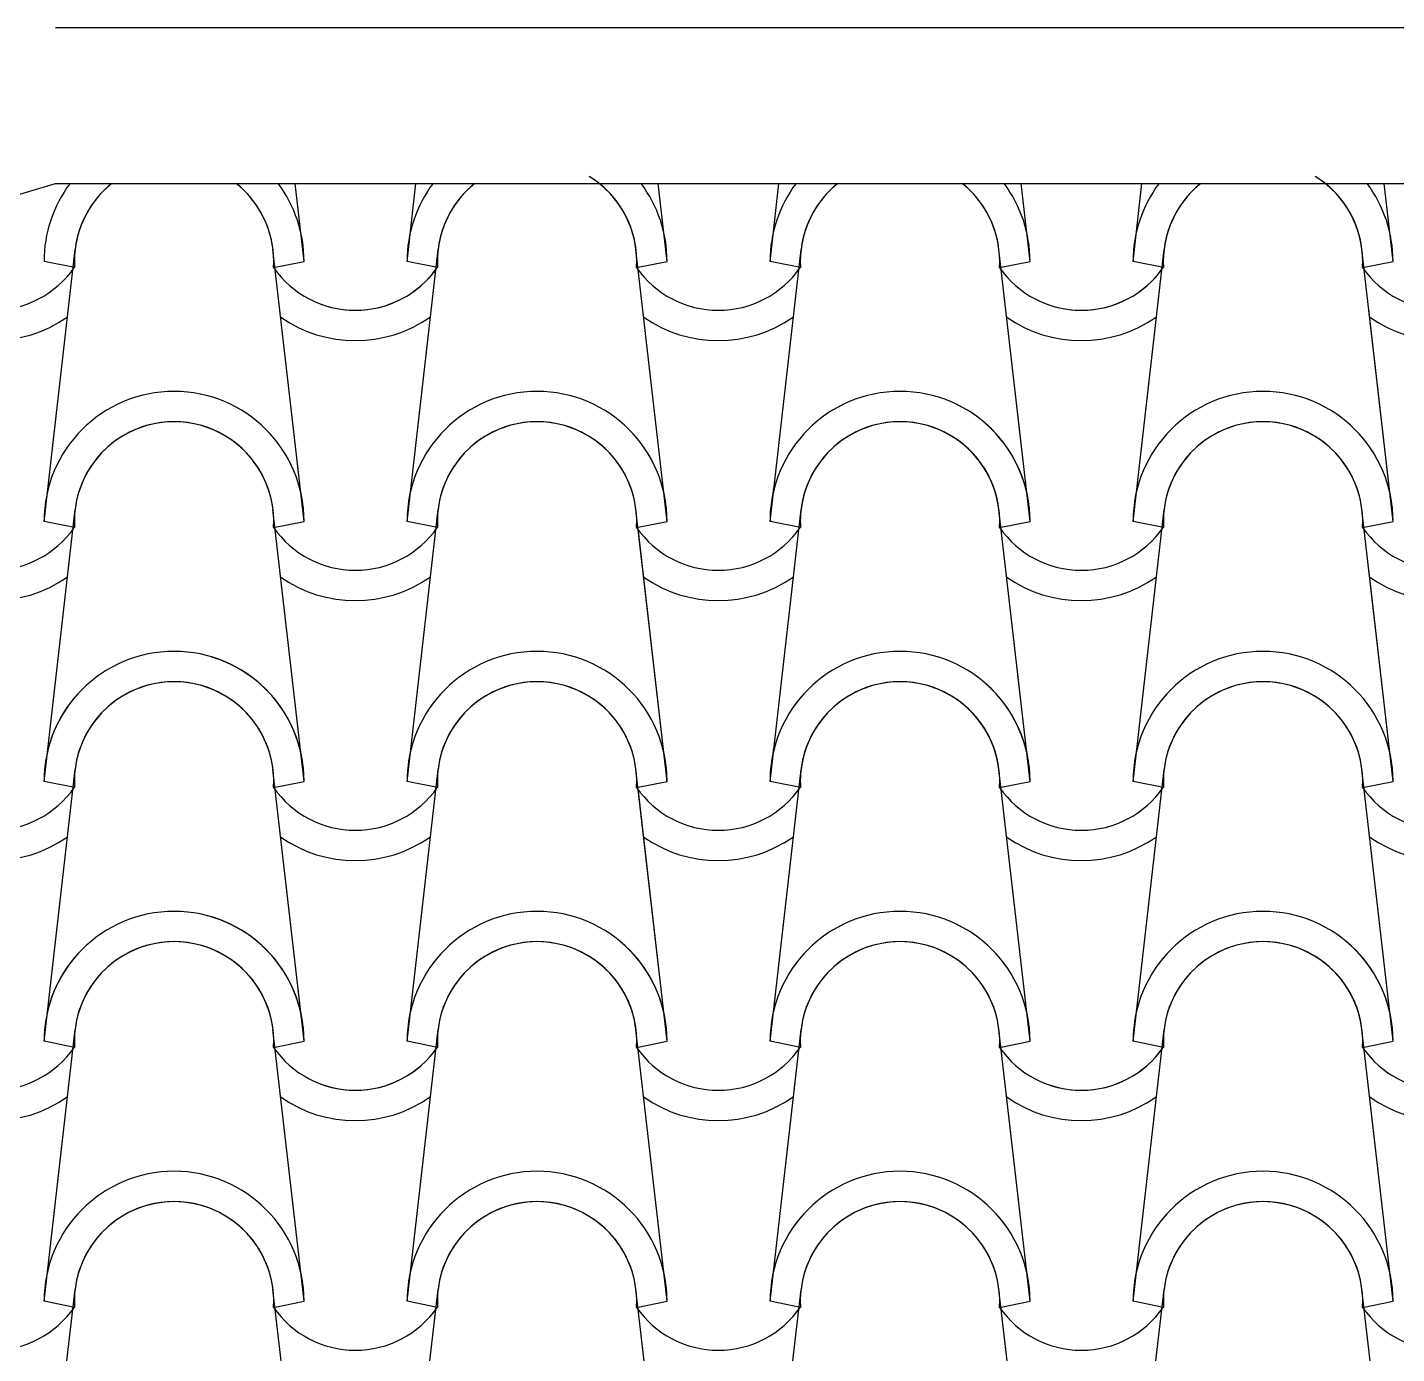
# Model space of a CAD drawing. Header units: millimetres. Extents: x -255 to 41745, y 236 to 29936.
# Drawn here: x 9712 to 10370, y 13360 to 13998 of the extents above; entities that cross this region are included whole.
import ezdxf

# ---------------------------------------------------------------- set-up
doc = ezdxf.new("R2010")
doc.units = ezdxf.units.MM
doc.layers.add('1', color=1, linetype='Continuous')
doc.layers.add('CALIDADES', color=7, linetype='Continuous')

msp = doc.modelspace()

# ---------------------------------------------------------------- linework, layer by layer
at = {"layer": '1'}
for p, q in [((9844.91, 13885.34), (9840.62, 13922.84)), ((9844.91, 13885.34), (9840.62, 13922.84)), ((9894.41, 13885.34), (9898.69, 13922.84)), ((9894.41, 13885.34), (9898.69, 13922.84)), ((10019.41, 13885.34), (10015.13, 13922.84)), ((10019.41, 13885.34), (10015.13, 13922.84)), ((10019.41, 13885.34), (10015.13, 13922.84)), ((10068.91, 13885.34), (10073.2, 13922.84)), ((10068.91, 13885.34), (10073.2, 13922.84)), ((10068.91, 13885.34), (10073.2, 13922.84)), ((10193.91, 13885.34), (10189.63, 13922.84)), ((10243.42, 13885.34), (10247.7, 13922.84)), ((10368.42, 13885.34), (10364.14, 13922.84)), ((10368.42, 13885.34), (10364.14, 13922.84)), ((9719.91, 13760.34), (9734.83, 13891.05)), ((9719.91, 13760.34), (9734.83, 13891.05)), ((9844.91, 13760.34), (9829.98, 13891.05)), ((9844.91, 13760.34), (9829.98, 13891.05)), ((9894.41, 13760.34), (9909.33, 13891.05)), ((9894.41, 13760.34), (9909.33, 13891.05)), ((10019.41, 13760.34), (10004.49, 13891.05)), ((10068.91, 13760.34), (10083.84, 13891.05)), ((10193.91, 13760.34), (10178.99, 13891.05)), ((10243.42, 13760.34), (10258.34, 13891.05)), ((10368.42, 13760.34), (10353.49, 13891.05)), ((9734.58, 13882.41), (9719.91, 13885.34)), ((9734.58, 13882.41), (9719.91, 13885.34)), ((9734.58, 13882.41), (9719.91, 13885.34)), ((9734.58, 13882.41), (9719.91, 13885.34)), ((9830.23, 13882.41), (9844.91, 13885.34)), ((9830.23, 13882.41), (9844.91, 13885.34)), ((9830.23, 13882.41), (9844.91, 13885.34)), ((9830.23, 13882.41), (9844.91, 13885.34)), ((9830.23, 13882.41), (9844.91, 13885.34)), ((9830.23, 13882.41), (9844.91, 13885.34)), ((9830.23, 13882.41), (9844.91, 13885.34)), ((9909.08, 13882.41), (9894.41, 13885.34)), ((9909.08, 13882.41), (9894.41, 13885.34)), ((9909.08, 13882.41), (9894.41, 13885.34)), ((9909.08, 13882.41), (9894.41, 13885.34)), ((9909.08, 13882.41), (9894.41, 13885.34)), ((9909.08, 13882.41), (9894.41, 13885.34)), ((9909.08, 13882.41), (9894.41, 13885.34)), ((10004.74, 13882.41), (10019.41, 13885.34)), ((10004.74, 13882.41), (10019.41, 13885.34)), ((10004.74, 13882.41), (10019.41, 13885.34)), ((10004.74, 13882.41), (10019.41, 13885.34)), ((10004.74, 13882.41), (10019.41, 13885.34)), ((10004.74, 13882.41), (10019.41, 13885.34)), ((10004.74, 13882.41), (10019.41, 13885.34)), ((10004.74, 13882.41), (10019.41, 13885.34)), ((10083.59, 13882.41), (10068.91, 13885.34)), ((10083.59, 13882.41), (10068.91, 13885.34)), ((10083.59, 13882.41), (10068.91, 13885.34)), ((10083.59, 13882.41), (10068.91, 13885.34)), ((10083.59, 13882.41), (10068.91, 13885.34)), ((10083.59, 13882.41), (10068.91, 13885.34)), ((10083.59, 13882.41), (10068.91, 13885.34)), ((10083.59, 13882.41), (10068.91, 13885.34)), ((10179.24, 13882.41), (10193.91, 13885.34)), ((10179.24, 13882.41), (10193.91, 13885.34)), ((10179.24, 13882.41), (10193.91, 13885.34)), ((10258.09, 13882.41), (10243.42, 13885.34)), ((10258.09, 13882.41), (10243.42, 13885.34)), ((10258.09, 13882.41), (10243.42, 13885.34)), ((10353.74, 13882.41), (10368.42, 13885.34)), ((10353.74, 13882.41), (10368.42, 13885.34)), ((10353.74, 13882.41), (10368.42, 13885.34)), ((10353.74, 13882.41), (10368.42, 13885.34)), ((10353.74, 13882.41), (10368.42, 13885.34)), ((10368.42, 13760.34), (10356.78, 13862.24)), ((10243.42, 13760.34), (10251.44, 13830.64)), ((10193.91, 13760.34), (10188.06, 13811.62)), ((10068.91, 13760.34), (10070.75, 13776.43)), ((9719.91, 13635.34), (9734.83, 13766.05)), ((9844.91, 13635.34), (9829.98, 13766.05)), ((9894.41, 13635.34), (9909.33, 13766.05)), ((10019.41, 13635.34), (10004.49, 13766.05)), ((10068.91, 13635.34), (10083.84, 13766.05)), ((10068.91, 13635.34), (10083.84, 13766.05)), ((10193.91, 13635.34), (10178.99, 13766.05)), ((10193.91, 13635.34), (10178.99, 13766.05)), ((10243.42, 13635.34), (10258.34, 13766.05)), ((10243.42, 13635.34), (10258.34, 13766.05)), ((10368.42, 13635.34), (10353.49, 13766.05)), ((10368.42, 13635.34), (10353.49, 13766.05)), ((9734.58, 13757.41), (9719.91, 13760.34)), ((9734.58, 13757.41), (9719.91, 13760.34)), ((9734.58, 13757.41), (9719.91, 13760.34)), ((9734.58, 13757.41), (9719.91, 13760.34)), ((9830.23, 13757.41), (9844.91, 13760.34)), ((9830.23, 13757.41), (9844.91, 13760.34)), ((9830.23, 13757.41), (9844.91, 13760.34)), ((9830.23, 13757.41), (9844.91, 13760.34)), ((9909.08, 13757.41), (9894.41, 13760.34)), ((9909.08, 13757.41), (9894.41, 13760.34)), ((9909.08, 13757.41), (9894.41, 13760.34)), ((9909.08, 13757.41), (9894.41, 13760.34)), ((10004.74, 13757.41), (10019.41, 13760.34)), ((10004.74, 13757.41), (10019.41, 13760.34)), ((10004.74, 13757.41), (10019.41, 13760.34)), ((10004.74, 13757.41), (10019.41, 13760.34)), ((10019.41, 13760.34), (10019.33, 13761.01)), ((10083.59, 13757.41), (10068.91, 13760.34)), ((10083.59, 13757.41), (10068.91, 13760.34)), ((10083.59, 13757.41), (10068.91, 13760.34)), ((10083.59, 13757.41), (10068.91, 13760.34)), ((10179.24, 13757.41), (10193.91, 13760.34)), ((10179.24, 13757.41), (10193.91, 13760.34)), ((10179.24, 13757.41), (10193.91, 13760.34)), ((10179.24, 13757.41), (10193.91, 13760.34)), ((10258.09, 13757.41), (10243.42, 13760.34)), ((10258.09, 13757.41), (10243.42, 13760.34)), ((10258.09, 13757.41), (10243.42, 13760.34)), ((10258.09, 13757.41), (10243.42, 13760.34)), ((10353.74, 13757.41), (10368.42, 13760.34)), ((10353.74, 13757.41), (10368.42, 13760.34)), ((10353.74, 13757.41), (10368.42, 13760.34)), ((10353.74, 13757.41), (10368.42, 13760.34)), ((10019.41, 13635.34), (10005.53, 13756.87)), ((10368.42, 13635.34), (10356.78, 13737.24)), ((10243.42, 13635.34), (10251.44, 13705.64)), ((10193.91, 13635.34), (10188.06, 13686.62)), ((10068.91, 13635.34), (10070.75, 13651.43)), ((9719.91, 13510.34), (9734.83, 13641.05)), ((9719.91, 13510.34), (9734.83, 13641.05)), ((9844.91, 13510.34), (9829.98, 13641.05)), ((9844.91, 13510.34), (9829.98, 13641.05)), ((9844.91, 13510.34), (9829.98, 13641.05)), ((9894.41, 13510.34), (9909.33, 13641.05)), ((9894.41, 13510.34), (9909.33, 13641.05)), ((9894.41, 13510.34), (9909.33, 13641.05)), ((10019.41, 13510.34), (10004.49, 13641.05)), ((10019.41, 13510.34), (10004.49, 13641.05)), ((10019.41, 13510.34), (10004.49, 13641.05)), ((10068.91, 13510.34), (10083.84, 13641.05)), ((10068.91, 13510.34), (10083.84, 13641.05)), ((10068.91, 13510.34), (10083.84, 13641.05)), ((10068.91, 13510.34), (10083.84, 13641.05)), ((10193.91, 13510.34), (10178.99, 13641.05)), ((10193.91, 13510.34), (10178.99, 13641.05)), ((10193.91, 13510.34), (10178.99, 13641.05)), ((10243.42, 13510.34), (10258.34, 13641.05)), ((10243.42, 13510.34), (10258.34, 13641.05)), ((10243.42, 13510.34), (10258.34, 13641.05)), ((10368.42, 13510.34), (10353.49, 13641.05)), ((10368.42, 13510.34), (10353.49, 13641.05)), ((10368.42, 13510.34), (10353.49, 13641.05)), ((9734.58, 13632.41), (9719.91, 13635.34)), ((9734.58, 13632.41), (9719.91, 13635.34)), ((9734.58, 13632.41), (9719.91, 13635.34)), ((9734.58, 13632.41), (9719.91, 13635.34)), ((9830.23, 13632.41), (9844.91, 13635.34)), ((9830.23, 13632.41), (9844.91, 13635.34)), ((9830.23, 13632.41), (9844.91, 13635.34)), ((9830.23, 13632.41), (9844.91, 13635.34)), ((9830.23, 13632.41), (9844.91, 13635.34)), ((9830.23, 13632.41), (9844.91, 13635.34)), ((9909.08, 13632.41), (9894.41, 13635.34)), ((9909.08, 13632.41), (9894.41, 13635.34)), ((9909.08, 13632.41), (9894.41, 13635.34)), ((9909.08, 13632.41), (9894.41, 13635.34)), ((9909.08, 13632.41), (9894.41, 13635.34)), ((9909.08, 13632.41), (9894.41, 13635.34)), ((10004.74, 13632.41), (10019.41, 13635.34)), ((10004.74, 13632.41), (10019.41, 13635.34)), ((10004.74, 13632.41), (10019.41, 13635.34)), ((10004.74, 13632.41), (10019.41, 13635.34)), ((10004.74, 13632.41), (10019.41, 13635.34)), ((10004.74, 13632.41), (10019.41, 13635.34)), ((10004.74, 13632.41), (10019.41, 13635.34)), ((10004.74, 13632.41), (10019.41, 13635.34)), ((10019.41, 13635.34), (10019.33, 13636.01)), ((10083.59, 13632.41), (10068.91, 13635.34)), ((10083.59, 13632.41), (10068.91, 13635.34)), ((10083.59, 13632.41), (10068.91, 13635.34)), ((10083.59, 13632.41), (10068.91, 13635.34)), ((10083.59, 13632.41), (10068.91, 13635.34)), ((10083.59, 13632.41), (10068.91, 13635.34)), ((10083.59, 13632.41), (10068.91, 13635.34)), ((10083.59, 13632.41), (10068.91, 13635.34)), ((10179.24, 13632.41), (10193.91, 13635.34)), ((10179.24, 13632.41), (10193.91, 13635.34)), ((10179.24, 13632.41), (10193.91, 13635.34)), ((10179.24, 13632.41), (10193.91, 13635.34)), ((10179.24, 13632.41), (10193.91, 13635.34)), ((10179.24, 13632.41), (10193.91, 13635.34)), ((10258.09, 13632.41), (10243.42, 13635.34)), ((10258.09, 13632.41), (10243.42, 13635.34)), ((10258.09, 13632.41), (10243.42, 13635.34)), ((10258.09, 13632.41), (10243.42, 13635.34)), ((10258.09, 13632.41), (10243.42, 13635.34)), ((10258.09, 13632.41), (10243.42, 13635.34)), ((10353.74, 13632.41), (10368.42, 13635.34)), ((10353.74, 13632.41), (10368.42, 13635.34)), ((10353.74, 13632.41), (10368.42, 13635.34)), ((10353.74, 13632.41), (10368.42, 13635.34)), ((10353.74, 13632.41), (10368.42, 13635.34)), ((10353.74, 13632.41), (10368.42, 13635.34)), ((10019.41, 13510.34), (10005.53, 13631.87)), ((10068.91, 13510.34), (10078.85, 13597.39)), ((10019.41, 13510.34), (10013.05, 13566.05)), ((10368.42, 13510.34), (10362.06, 13566.05)), ((9719.91, 13385.34), (9734.83, 13516.05)), ((9719.91, 13385.34), (9734.83, 13516.05)), ((9844.91, 13385.34), (9829.98, 13516.05)), ((9844.91, 13385.34), (9829.98, 13516.05)), ((9894.41, 13385.34), (9909.33, 13516.05)), ((9894.41, 13385.34), (9909.33, 13516.05)), ((10019.41, 13385.34), (10004.49, 13516.05)), ((10068.91, 13385.34), (10083.84, 13516.05)), ((10193.91, 13385.34), (10178.99, 13516.05)), ((10243.42, 13385.34), (10258.34, 13516.05)), ((10368.42, 13385.34), (10353.49, 13516.05)), ((9734.58, 13507.41), (9719.91, 13510.34)), ((9734.58, 13507.41), (9719.91, 13510.34)), ((9734.58, 13507.41), (9719.91, 13510.34)), ((9734.58, 13507.41), (9719.91, 13510.34)), ((9734.58, 13507.41), (9719.91, 13510.34)), ((9734.58, 13507.41), (9719.91, 13510.34)), ((9734.58, 13507.41), (9719.91, 13510.34)), ((9734.58, 13507.41), (9719.91, 13510.34)), ((9830.23, 13507.41), (9844.91, 13510.34)), ((9830.23, 13507.41), (9844.91, 13510.34)), ((9830.23, 13507.41), (9844.91, 13510.34)), ((9830.23, 13507.41), (9844.91, 13510.34)), ((9830.23, 13507.41), (9844.91, 13510.34)), ((9830.23, 13507.41), (9844.91, 13510.34)), ((9830.23, 13507.41), (9844.91, 13510.34)), ((9830.23, 13507.41), (9844.91, 13510.34)), ((9830.23, 13507.41), (9844.91, 13510.34)), ((9830.23, 13507.41), (9844.91, 13510.34)), ((9830.23, 13507.41), (9844.91, 13510.34)), ((9830.23, 13507.41), (9844.91, 13510.34)), ((9830.23, 13507.41), (9844.91, 13510.34)), ((9909.08, 13507.41), (9894.41, 13510.34)), ((9909.08, 13507.41), (9894.41, 13510.34)), ((9909.08, 13507.41), (9894.41, 13510.34)), ((9909.08, 13507.41), (9894.41, 13510.34)), ((9909.08, 13507.41), (9894.41, 13510.34)), ((9909.08, 13507.41), (9894.41, 13510.34)), ((9909.08, 13507.41), (9894.41, 13510.34)), ((9909.08, 13507.41), (9894.41, 13510.34)), ((9909.08, 13507.41), (9894.41, 13510.34)), ((9909.08, 13507.41), (9894.41, 13510.34)), ((9909.08, 13507.41), (9894.41, 13510.34)), ((9909.08, 13507.41), (9894.41, 13510.34)), ((9909.08, 13507.41), (9894.41, 13510.34)), ((10004.74, 13507.41), (10019.41, 13510.34)), ((10004.74, 13507.41), (10019.41, 13510.34)), ((10004.74, 13507.41), (10019.41, 13510.34)), ((10004.74, 13507.41), (10019.41, 13510.34)), ((10004.74, 13507.41), (10019.41, 13510.34)), ((10004.74, 13507.41), (10019.41, 13510.34)), ((10004.74, 13507.41), (10019.41, 13510.34)), ((10004.74, 13507.41), (10019.41, 13510.34)), ((10004.74, 13507.41), (10019.41, 13510.34)), ((10004.74, 13507.41), (10019.41, 13510.34)), ((10004.74, 13507.41), (10019.41, 13510.34)), ((10004.74, 13507.41), (10019.41, 13510.34)), ((10004.74, 13507.41), (10019.41, 13510.34)), ((10004.74, 13507.41), (10019.41, 13510.34)), ((10083.59, 13507.41), (10068.91, 13510.34)), ((10083.59, 13507.41), (10068.91, 13510.34)), ((10083.59, 13507.41), (10068.91, 13510.34)), ((10083.59, 13507.41), (10068.91, 13510.34)), ((10083.59, 13507.41), (10068.91, 13510.34)), ((10083.59, 13507.41), (10068.91, 13510.34)), ((10083.59, 13507.41), (10068.91, 13510.34)), ((10083.59, 13507.41), (10068.91, 13510.34)), ((10083.59, 13507.41), (10068.91, 13510.34)), ((10083.59, 13507.41), (10068.91, 13510.34)), ((10083.59, 13507.41), (10068.91, 13510.34)), ((10083.59, 13507.41), (10068.91, 13510.34)), ((10083.59, 13507.41), (10068.91, 13510.34)), ((10083.59, 13507.41), (10068.91, 13510.34)), ((10179.24, 13507.41), (10193.91, 13510.34)), ((10179.24, 13507.41), (10193.91, 13510.34)), ((10179.24, 13507.41), (10193.91, 13510.34)), ((10179.24, 13507.41), (10193.91, 13510.34)), ((10179.24, 13507.41), (10193.91, 13510.34)), ((10179.24, 13507.41), (10193.91, 13510.34)), ((10179.24, 13507.41), (10193.91, 13510.34)), ((10258.09, 13507.41), (10243.42, 13510.34)), ((10258.09, 13507.41), (10243.42, 13510.34)), ((10258.09, 13507.41), (10243.42, 13510.34)), ((10258.09, 13507.41), (10243.42, 13510.34)), ((10258.09, 13507.41), (10243.42, 13510.34)), ((10258.09, 13507.41), (10243.42, 13510.34)), ((10258.09, 13507.41), (10243.42, 13510.34)), ((10353.74, 13507.41), (10368.42, 13510.34)), ((10353.74, 13507.41), (10368.42, 13510.34)), ((10353.74, 13507.41), (10368.42, 13510.34)), ((10353.74, 13507.41), (10368.42, 13510.34)), ((10353.74, 13507.41), (10368.42, 13510.34)), ((10353.74, 13507.41), (10368.42, 13510.34)), ((10353.74, 13507.41), (10368.42, 13510.34)), ((10353.74, 13507.41), (10368.42, 13510.34)), ((10353.74, 13507.41), (10368.42, 13510.34)), ((9719.91, 13260.34), (9734.83, 13391.05)), ((9844.91, 13260.34), (9829.98, 13391.05)), ((9894.41, 13260.34), (9909.33, 13391.05)), ((10019.41, 13260.34), (10004.49, 13391.05)), ((10068.91, 13260.34), (10083.84, 13391.05)), ((10193.91, 13260.34), (10178.99, 13391.05)), ((10243.42, 13260.34), (10258.34, 13391.05)), ((10368.42, 13260.34), (10353.49, 13391.05)), ((9734.58, 13382.41), (9719.91, 13385.34)), ((9734.58, 13382.41), (9719.91, 13385.34)), ((9734.58, 13382.41), (9719.91, 13385.34)), ((9734.58, 13382.41), (9719.91, 13385.34)), ((9830.23, 13382.41), (9844.91, 13385.34)), ((9830.23, 13382.41), (9844.91, 13385.34)), ((9830.23, 13382.41), (9844.91, 13385.34)), ((9830.23, 13382.41), (9844.91, 13385.34)), ((9909.08, 13382.41), (9894.41, 13385.34)), ((9909.08, 13382.41), (9894.41, 13385.34)), ((9909.08, 13382.41), (9894.41, 13385.34)), ((9909.08, 13382.41), (9894.41, 13385.34)), ((10004.74, 13382.41), (10019.41, 13385.34)), ((10004.74, 13382.41), (10019.41, 13385.34)), ((10083.59, 13382.41), (10068.91, 13385.34)), ((10083.59, 13382.41), (10068.91, 13385.34)), ((10179.24, 13382.41), (10193.91, 13385.34)), ((10179.24, 13382.41), (10193.91, 13385.34)), ((10258.09, 13382.41), (10243.42, 13385.34)), ((10258.09, 13382.41), (10243.42, 13385.34)), ((10353.74, 13382.41), (10368.42, 13385.34)), ((10353.74, 13382.41), (10368.42, 13385.34)), ((10368.42, 13260.34), (10356.78, 13362.24))]:
    msp.add_line(p, q, dxfattribs=at)
for centre, radius, start, end in [((9782.41, 13885.34), 62.5, 143.1301, 180), ((9782.41, 13885.34), 62.5, 143.1301, 180), ((9782.41, 13885.34), 62.5, 143.1301, 180), ((9782.41, 13885.34), 62.5, 143.1301, 180), ((9782.41, 13885.34), 47.92, 128.49995, 183.51128), ((9782.41, 13885.34), 47.92, 128.49995, 183.51128), ((9782.41, 13885.34), 47.92, 128.49995, 183.51128), ((9782.41, 13885.34), 47.92, 128.49995, 183.51128), ((9782.41, 13885.34), 47.92, 128.49995, 173.16196), ((9782.41, 13885.34), 47.92, 128.49995, 173.16196), ((9782.41, 13885.34), 47.92, 6.83804, 51.50005), ((9782.41, 13885.34), 47.92, 356.48872, 51.50005), ((9782.41, 13885.34), 47.92, 356.48872, 51.50005), ((9782.41, 13885.34), 47.92, 6.83804, 51.50005), ((9782.41, 13885.34), 47.92, 356.48872, 51.50005), ((9782.41, 13885.34), 47.92, 356.48872, 51.50005), ((9782.41, 13885.34), 62.5, 0, 36.8699), ((9782.41, 13885.34), 62.5, 0, 36.8699), ((9782.41, 13885.34), 62.5, 0, 36.8699), ((9782.41, 13885.34), 62.5, 0, 36.8699), ((9956.91, 13885.34), 62.5, 143.1301, 180), ((9956.91, 13885.34), 62.5, 143.1301, 180), ((9956.91, 13885.34), 62.5, 143.1301, 180), ((9956.91, 13885.34), 62.5, 143.1301, 180), ((9956.91, 13885.34), 62.5, 143.1301, 180), ((9956.91, 13885.34), 47.92, 128.49995, 183.51128), ((9956.91, 13885.34), 47.92, 128.49995, 183.51128), ((9956.91, 13885.34), 47.92, 128.49995, 183.51128), ((9956.91, 13885.34), 47.92, 128.49995, 183.51128), ((9956.91, 13885.34), 47.92, 128.49995, 183.51128), ((9956.91, 13885.34), 47.92, 128.49995, 173.16196), ((9956.91, 13885.34), 47.92, 128.49995, 173.16196), ((9956.91, 13885.34), 47.92, 6.83804, 58.54689), ((9956.91, 13885.34), 47.92, 356.48872, 58.54689), ((9956.91, 13885.34), 47.92, 356.48872, 58.54689), ((9956.91, 13885.34), 47.92, 6.83804, 51.50005), ((9956.91, 13885.34), 47.92, 356.48872, 51.50005), ((9956.91, 13885.34), 47.92, 356.48872, 51.50005), ((9956.91, 13885.34), 47.92, 6.83804, 51.50005), ((9956.91, 13885.34), 47.92, 356.48872, 51.50005), ((9956.91, 13885.34), 47.92, 356.48872, 51.50005), ((9956.91, 13885.34), 47.92, 356.48872, 51.50005), ((9956.91, 13885.34), 62.5, 0, 36.8699), ((9956.91, 13885.34), 62.5, 0, 36.8699), ((9956.91, 13885.34), 62.5, 0, 36.8699), ((9956.91, 13885.34), 62.5, 0, 36.8699), ((9956.91, 13885.34), 62.5, 0, 36.8699), ((9956.91, 13885.34), 62.5, 0, 36.8699), ((9956.91, 13885.34), 62.5, 0, 36.8699), ((10131.41, 13885.34), 62.5, 143.1301, 180), ((10131.41, 13885.34), 62.5, 143.1301, 180), ((10131.41, 13885.34), 62.5, 143.1301, 180), ((10131.41, 13885.34), 47.92, 128.49995, 183.51128), ((10131.41, 13885.34), 47.92, 128.49995, 183.51128), ((10131.41, 13885.34), 47.92, 128.49995, 183.51128), ((10131.41, 13885.34), 47.92, 128.49995, 173.16196), ((10131.41, 13885.34), 47.92, 6.83804, 51.50005), ((10131.41, 13885.34), 47.92, 356.48872, 51.50005), ((10131.41, 13885.34), 47.92, 356.48872, 51.50005), ((10131.41, 13885.34), 47.92, 356.48872, 51.50005), ((10131.41, 13885.34), 62.5, 0, 36.8699), ((10131.41, 13885.34), 62.5, 0, 36.8699), ((10131.41, 13885.34), 62.5, 0, 36.8699), ((10305.92, 13885.34), 62.5, 143.1301, 180), ((10305.92, 13885.34), 62.5, 143.1301, 180), ((10305.92, 13885.34), 62.5, 143.1301, 180), ((10305.92, 13885.34), 47.92, 128.49995, 183.51128), ((10305.92, 13885.34), 47.92, 128.49995, 183.51128), ((10305.92, 13885.34), 47.92, 128.49995, 183.51128), ((10305.92, 13885.34), 47.92, 128.49995, 173.16196), ((10305.92, 13885.34), 47.92, 6.83804, 58.54689), ((10305.92, 13885.34), 47.92, 356.48872, 58.54689), ((10305.92, 13885.34), 47.92, 356.48872, 58.54689), ((10305.92, 13885.34), 47.92, 6.83804, 51.50005), ((10305.92, 13885.34), 47.92, 356.48872, 51.50005), ((10305.92, 13885.34), 47.92, 356.48872, 51.50005), ((10305.92, 13885.34), 47.92, 356.48872, 51.50005), ((10305.92, 13885.34), 62.5, 0, 36.8699), ((10305.92, 13885.34), 62.5, 0, 36.8699), ((10305.92, 13885.34), 62.5, 0, 36.8699), ((10305.92, 13885.34), 62.5, 0, 36.8699), ((10305.92, 13885.34), 62.5, 0, 36.8699), ((9695.1, 13909.73), 47.92, 214.75597, 325.24403), ((9695.1, 13909.73), 47.92, 214.75597, 325.24403), ((9695.1, 13909.73), 47.92, 214.75597, 325.24403), ((9695.1, 13909.73), 47.92, 214.75597, 325.24403), ((9869.6, 13909.73), 47.92, 214.75597, 325.24403), ((9869.6, 13909.73), 47.92, 214.75597, 325.24403), ((9869.6, 13909.73), 47.92, 214.75597, 325.24403), ((9869.6, 13909.73), 47.92, 214.75597, 325.24403), ((9869.6, 13909.73), 47.92, 214.75597, 325.24403), ((9869.6, 13909.73), 47.92, 214.75597, 325.24403), ((9869.6, 13909.73), 47.92, 214.75597, 325.24403), ((9869.6, 13909.73), 47.92, 249.66464, 325.24403), ((9869.6, 13909.73), 47.92, 249.66464, 325.24403), ((10044.1, 13909.73), 47.92, 214.75597, 325.24403), ((10044.1, 13909.73), 47.92, 214.75597, 325.24403), ((10044.1, 13909.73), 47.92, 214.75597, 325.24403), ((10044.1, 13909.73), 47.92, 214.75597, 325.24403), ((10044.1, 13909.73), 47.92, 214.75597, 325.24403), ((10044.1, 13909.73), 47.92, 214.75597, 325.24403), ((10044.1, 13909.73), 47.92, 214.75597, 325.24403), ((10044.1, 13909.73), 47.92, 214.75597, 325.24403), ((10218.61, 13909.73), 47.92, 214.75597, 325.24403), ((10218.61, 13909.73), 47.92, 214.75597, 325.24403), ((10218.61, 13909.73), 47.92, 214.75597, 325.24403), ((10218.61, 13909.73), 47.92, 249.66464, 325.24403), ((10218.61, 13909.73), 47.92, 249.66464, 325.24403), ((10393.11, 13909.73), 47.92, 214.75597, 325.24403), ((10393.11, 13909.73), 47.92, 214.75597, 325.24403), ((10393.11, 13909.73), 47.92, 214.75597, 325.24403), ((10393.11, 13909.73), 47.92, 214.75597, 325.24403), ((10393.11, 13909.73), 47.92, 214.75597, 325.24403), ((9695.1, 13909.73), 62.5, 234.93079, 305.06921), ((9695.1, 13909.73), 62.5, 234.93079, 305.06921), ((9869.6, 13909.73), 62.5, 234.93079, 305.06921), ((9869.6, 13909.73), 62.5, 234.93079, 305.06921), ((9869.6, 13909.73), 62.5, 234.93079, 305.06921), ((9869.6, 13909.73), 62.5, 234.93079, 305.06921), ((10044.1, 13909.73), 62.5, 234.93079, 305.06921), ((10044.1, 13909.73), 62.5, 234.93079, 305.06921), ((10044.1, 13909.73), 62.5, 234.93079, 305.06921), ((10218.61, 13909.73), 62.5, 234.93079, 305.06921), ((10218.61, 13909.73), 62.5, 234.93079, 305.06921), ((10393.11, 13909.73), 62.5, 234.93079, 305.06921), ((10393.11, 13909.73), 62.5, 234.93079, 305.06921), ((10393.11, 13909.73), 62.5, 234.93079, 305.06921), ((9782.41, 13760.34), 62.5, 0, 180), ((9782.41, 13760.34), 62.5, 0, 180), ((9782.41, 13760.34), 62.5, 0, 180), ((9782.41, 13760.34), 62.5, 0, 180), ((9956.91, 13760.34), 62.5, 0, 180), ((9956.91, 13760.34), 62.5, 0, 180), ((10131.41, 13760.34), 62.5, 0, 180), ((10131.41, 13760.34), 62.5, 0, 180), ((10305.92, 13760.34), 62.5, 0, 180), ((10305.92, 13760.34), 62.5, 0, 180), ((10305.92, 13760.34), 62.5, 0, 180), ((10305.92, 13760.34), 62.5, 0, 180), ((9782.41, 13760.34), 47.92, 356.48872, 183.51128), ((9782.41, 13760.34), 47.92, 356.48872, 183.51128), ((9782.41, 13760.34), 47.92, 356.48872, 183.51128), ((9782.41, 13760.34), 47.92, 356.48872, 183.51128), ((9782.41, 13760.34), 47.92, 6.83804, 173.16196), ((9782.41, 13760.34), 47.92, 6.83804, 173.16196), ((9956.91, 13760.34), 47.92, 356.48872, 183.51128), ((9956.91, 13760.34), 47.92, 356.48872, 183.51128), ((9956.91, 13760.34), 47.92, 6.83804, 173.16196), ((10131.41, 13760.34), 47.92, 356.48872, 183.51128), ((10131.41, 13760.34), 47.92, 356.48872, 183.51128), ((10131.41, 13760.34), 47.92, 6.83804, 173.16196), ((10131.41, 13760.34), 62.5, 0, 48.39848), ((10131.41, 13760.34), 62.5, 0, 48.39848), ((10305.92, 13760.34), 47.92, 356.48872, 183.51128), ((10305.92, 13760.34), 47.92, 356.48872, 183.51128), ((10305.92, 13760.34), 47.92, 356.48872, 183.51128), ((10305.92, 13760.34), 47.92, 356.48872, 183.51128), ((10305.92, 13760.34), 47.92, 6.83804, 173.16196), ((10305.92, 13760.34), 47.92, 6.83804, 173.16196), ((10131.41, 13760.34), 47.92, 6.83804, 59.96498), ((10131.41, 13760.34), 47.92, 356.48872, 59.96498), ((10131.41, 13760.34), 47.92, 356.48872, 59.96498), ((10131.41, 13760.34), 47.92, 153.43351, 183.51128), ((10131.41, 13760.34), 47.92, 153.43351, 183.51128), ((10131.41, 13760.34), 47.92, 153.43351, 173.16196), ((10131.41, 13760.34), 62.5, 165.00001, 180), ((10131.41, 13760.34), 62.5, 165.00001, 180), ((9695.1, 13784.73), 47.92, 214.75597, 325.24403), ((9695.1, 13784.73), 47.92, 214.75597, 325.24403), ((9695.1, 13784.73), 47.92, 214.75597, 325.24403), ((9695.1, 13784.73), 47.92, 214.75597, 325.24403), ((9869.6, 13784.73), 47.92, 214.75597, 325.24403), ((9869.6, 13784.73), 47.92, 214.75597, 325.24403), ((9869.6, 13784.73), 47.92, 214.75597, 325.24403), ((9869.6, 13784.73), 47.92, 214.75597, 325.24403), ((10044.1, 13784.73), 47.92, 214.75597, 325.24403), ((10044.1, 13784.73), 47.92, 214.75597, 325.24403), ((10044.1, 13784.73), 47.92, 214.75597, 325.24403), ((10044.1, 13784.73), 47.92, 214.75597, 325.24403), ((10044.1, 13784.73), 47.92, 214.75597, 325.24403), ((10044.1, 13784.73), 47.92, 214.75597, 325.24403), ((10218.61, 13784.73), 47.92, 214.75597, 325.24403), ((10218.61, 13784.73), 47.92, 214.75597, 325.24403), ((10218.61, 13784.73), 47.92, 214.75597, 325.24403), ((10218.61, 13784.73), 47.92, 214.75597, 325.24403), ((10393.11, 13784.73), 47.92, 214.75597, 325.24403), ((10393.11, 13784.73), 47.92, 214.75597, 325.24403), ((10393.11, 13784.73), 47.92, 214.75597, 325.24403), ((10393.11, 13784.73), 47.92, 214.75597, 325.24403), ((9695.1, 13784.73), 62.5, 234.93079, 305.06921), ((9695.1, 13784.73), 62.5, 234.93079, 305.06921), ((9869.6, 13784.73), 62.5, 234.93079, 305.06921), ((9869.6, 13784.73), 62.5, 234.93079, 305.06921), ((10044.1, 13784.73), 62.5, 234.93079, 305.06921), ((10044.1, 13784.73), 62.5, 234.93079, 305.06921), ((10044.1, 13784.73), 62.5, 234.93079, 305.06921), ((10218.61, 13784.73), 62.5, 234.93079, 305.06921), ((10218.61, 13784.73), 62.5, 234.93079, 305.06921), ((10393.11, 13784.73), 62.5, 234.93079, 305.06921), ((10393.11, 13784.73), 62.5, 234.93079, 305.06921), ((10393.11, 13784.73), 62.5, 234.93079, 305.06921), ((9782.41, 13635.34), 62.5, 0, 180), ((9782.41, 13635.34), 62.5, 0, 180), ((9782.41, 13635.34), 62.5, 0, 73.47471), ((9782.41, 13635.34), 62.5, 0, 73.47471), ((9956.91, 13635.34), 62.5, 0, 180), ((9956.91, 13635.34), 62.5, 0, 180), ((9956.91, 13635.34), 62.5, 0, 180), ((9956.91, 13635.34), 62.5, 0, 180), ((10131.41, 13635.34), 62.5, 0, 180), ((10131.41, 13635.34), 62.5, 0, 180), ((10131.41, 13635.34), 62.5, 0, 180), ((10131.41, 13635.34), 62.5, 0, 180), ((10305.92, 13635.34), 62.5, 0, 180), ((10305.92, 13635.34), 62.5, 0, 180), ((10305.92, 13635.34), 62.5, 0, 180), ((10305.92, 13635.34), 62.5, 0, 180), ((10305.92, 13635.34), 62.5, 0, 180), ((10305.92, 13635.34), 62.5, 0, 180), ((9782.41, 13635.34), 47.92, 356.48872, 183.51128), ((9782.41, 13635.34), 47.92, 356.48872, 183.51128), ((9782.41, 13635.34), 47.92, 356.48872, 183.51128), ((9782.41, 13635.34), 47.92, 356.48872, 183.51128), ((9782.41, 13635.34), 47.92, 6.83804, 173.16196), ((9782.41, 13635.34), 47.92, 6.83804, 173.16196), ((9956.91, 13635.34), 47.92, 356.48872, 183.51128), ((9956.91, 13635.34), 47.92, 356.48872, 183.51128), ((9956.91, 13635.34), 47.92, 356.48872, 183.51128), ((9956.91, 13635.34), 47.92, 356.48872, 183.51128), ((9956.91, 13635.34), 47.92, 6.83804, 173.16196), ((9956.91, 13635.34), 47.92, 6.83804, 173.16196), ((10131.41, 13635.34), 47.92, 356.48872, 183.51128), ((10131.41, 13635.34), 47.92, 356.48872, 183.51128), ((10131.41, 13635.34), 47.92, 356.48872, 183.51128), ((10131.41, 13635.34), 47.92, 356.48872, 183.51128), ((10131.41, 13635.34), 47.92, 6.83804, 173.16196), ((10131.41, 13635.34), 47.92, 6.83804, 173.16196), ((10131.41, 13635.34), 62.5, 0, 48.39848), ((10131.41, 13635.34), 62.5, 0, 48.39848), ((10305.92, 13635.34), 47.92, 356.48872, 183.51128), ((10305.92, 13635.34), 47.92, 356.48872, 183.51128), ((10305.92, 13635.34), 47.92, 356.48872, 183.51128), ((10305.92, 13635.34), 47.92, 356.48872, 183.51128), ((10305.92, 13635.34), 47.92, 356.48872, 183.51128), ((10305.92, 13635.34), 47.92, 356.48872, 183.51128), ((10305.92, 13635.34), 47.92, 6.83804, 173.16196), ((10305.92, 13635.34), 47.92, 6.83804, 173.16196), ((10305.92, 13635.34), 47.92, 6.83804, 173.16196), ((9782.41, 13635.34), 62.5, 139.92377, 180), ((9782.41, 13635.34), 62.5, 139.92377, 180), ((10131.41, 13635.34), 47.92, 6.83804, 59.96498), ((10131.41, 13635.34), 47.92, 356.48872, 59.96498), ((10131.41, 13635.34), 47.92, 356.48872, 59.96498), ((10131.41, 13635.34), 47.92, 153.43351, 183.51128), ((10131.41, 13635.34), 47.92, 153.43351, 183.51128), ((10131.41, 13635.34), 47.92, 153.43351, 173.16196), ((10131.41, 13635.34), 62.5, 165.00001, 180), ((10131.41, 13635.34), 62.5, 165.00001, 180), ((9695.1, 13659.73), 47.92, 214.75597, 325.24403), ((9695.1, 13659.73), 47.92, 214.75597, 325.24403), ((9695.1, 13659.73), 47.92, 214.75597, 325.24403), ((9695.1, 13659.73), 47.92, 214.75597, 325.24403), ((9869.6, 13659.73), 47.92, 214.75597, 325.24403), ((9869.6, 13659.73), 47.92, 214.75597, 325.24403), ((9869.6, 13659.73), 47.92, 214.75597, 325.24403), ((9869.6, 13659.73), 47.92, 214.75597, 325.24403), ((9869.6, 13659.73), 47.92, 214.75597, 325.24403), ((9869.6, 13659.73), 47.92, 214.75597, 325.24403), ((10044.1, 13659.73), 47.92, 214.75597, 325.24403), ((10044.1, 13659.73), 47.92, 214.75597, 325.24403), ((10044.1, 13659.73), 47.92, 214.75597, 325.24403), ((10044.1, 13659.73), 47.92, 214.75597, 325.24403), ((10044.1, 13659.73), 47.92, 214.75597, 325.24403), ((10044.1, 13659.73), 47.92, 214.75597, 325.24403), ((10044.1, 13659.73), 47.92, 214.75597, 325.24403), ((10044.1, 13659.73), 47.92, 214.75597, 325.24403), ((10044.1, 13659.73), 47.92, 214.75597, 325.24403), ((10044.1, 13659.73), 47.92, 214.75597, 325.24403), ((10218.61, 13659.73), 47.92, 214.75597, 325.24403), ((10218.61, 13659.73), 47.92, 214.75597, 325.24403), ((10218.61, 13659.73), 47.92, 214.75597, 325.24403), ((10218.61, 13659.73), 47.92, 214.75597, 325.24403), ((10218.61, 13659.73), 47.92, 214.75597, 325.24403), ((10218.61, 13659.73), 47.92, 214.75597, 325.24403), ((10393.11, 13659.73), 47.92, 214.75597, 325.24403), ((10393.11, 13659.73), 47.92, 214.75597, 325.24403), ((10393.11, 13659.73), 47.92, 214.75597, 325.24403), ((10393.11, 13659.73), 47.92, 214.75597, 325.24403), ((10393.11, 13659.73), 47.92, 214.75597, 325.24403), ((10393.11, 13659.73), 47.92, 214.75597, 325.24403), ((9695.1, 13659.73), 62.5, 234.93079, 305.06921), ((9695.1, 13659.73), 62.5, 234.93079, 305.06921), ((9869.6, 13659.73), 62.5, 234.93079, 305.06921), ((9869.6, 13659.73), 62.5, 234.93079, 305.06921), ((9869.6, 13659.73), 62.5, 234.93079, 305.06921), ((10044.1, 13659.73), 62.5, 234.93079, 305.06921), ((10044.1, 13659.73), 62.5, 234.93079, 305.06921), ((10044.1, 13659.73), 62.5, 234.93079, 305.06921), ((10044.1, 13659.73), 62.5, 234.93079, 305.06921), ((10044.1, 13659.73), 62.5, 234.93079, 305.06921), ((10218.61, 13659.73), 62.5, 234.93079, 305.06921), ((10218.61, 13659.73), 62.5, 234.93079, 305.06921), ((10218.61, 13659.73), 62.5, 234.93079, 305.06921), ((10393.11, 13659.73), 62.5, 234.93079, 305.06921), ((10393.11, 13659.73), 62.5, 234.93079, 305.06921), ((10393.11, 13659.73), 62.5, 234.93079, 305.06921), ((9782.41, 13510.34), 62.5, 0, 180), ((9782.41, 13510.34), 62.5, 0, 180), ((9782.41, 13510.34), 62.5, 0, 180), ((9782.41, 13510.34), 62.5, 0, 180), ((9782.41, 13510.34), 62.5, 0, 180), ((9782.41, 13510.34), 62.5, 0, 180), ((9782.41, 13510.34), 62.5, 0, 73.47471), ((9782.41, 13510.34), 62.5, 0, 73.47471), ((9956.91, 13510.34), 62.5, 0, 180), ((9956.91, 13510.34), 62.5, 0, 180), ((9956.91, 13510.34), 62.5, 0, 180), ((9956.91, 13510.34), 62.5, 0, 180), ((9956.91, 13510.34), 62.5, 0, 180), ((9956.91, 13510.34), 62.5, 0, 180), ((9956.91, 13510.34), 62.5, 0, 180), ((9956.91, 13510.34), 62.5, 0, 180), ((9956.91, 13510.34), 62.5, 0, 180), ((10131.41, 13510.34), 62.5, 0, 180), ((10131.41, 13510.34), 62.5, 0, 180), ((10131.41, 13510.34), 62.5, 0, 180), ((10131.41, 13510.34), 62.5, 0, 180), ((10131.41, 13510.34), 62.5, 0, 180), ((10131.41, 13510.34), 62.5, 0, 180), ((10131.41, 13510.34), 62.5, 0, 180), ((10305.92, 13510.34), 62.5, 0, 180), ((10305.92, 13510.34), 62.5, 0, 180), ((10305.92, 13510.34), 62.5, 0, 180), ((10305.92, 13510.34), 62.5, 0, 180), ((10305.92, 13510.34), 62.5, 0, 180), ((10305.92, 13510.34), 62.5, 0, 180), ((10305.92, 13510.34), 62.5, 0, 180), ((9782.41, 13510.34), 47.92, 356.48872, 183.51128), ((9782.41, 13510.34), 47.92, 356.48872, 183.51128), ((9782.41, 13510.34), 47.92, 356.48872, 183.51128), ((9782.41, 13510.34), 47.92, 356.48872, 183.51128), ((9782.41, 13510.34), 47.92, 356.48872, 183.51128), ((9782.41, 13510.34), 47.92, 356.48872, 183.51128), ((9782.41, 13510.34), 47.92, 356.48872, 183.51128), ((9782.41, 13510.34), 47.92, 356.48872, 183.51128), ((9782.41, 13510.34), 47.92, 6.83804, 173.16196), ((9782.41, 13510.34), 47.92, 6.83804, 173.16196), ((9782.41, 13510.34), 47.92, 6.83804, 173.16196), ((9782.41, 13510.34), 47.92, 6.83804, 173.16196), ((9956.91, 13510.34), 47.92, 356.48872, 183.51128), ((9956.91, 13510.34), 47.92, 356.48872, 183.51128), ((9956.91, 13510.34), 47.92, 356.48872, 183.51128), ((9956.91, 13510.34), 47.92, 356.48872, 183.51128), ((9956.91, 13510.34), 47.92, 356.48872, 183.51128), ((9956.91, 13510.34), 47.92, 356.48872, 183.51128), ((9956.91, 13510.34), 47.92, 356.48872, 183.51128), ((9956.91, 13510.34), 47.92, 356.48872, 183.51128), ((9956.91, 13510.34), 47.92, 356.48872, 183.51128), ((9956.91, 13510.34), 47.92, 6.83804, 173.16196), ((9956.91, 13510.34), 47.92, 6.83804, 173.16196), ((9956.91, 13510.34), 47.92, 6.83804, 173.16196), ((9956.91, 13510.34), 47.92, 6.83804, 173.16196), ((9956.91, 13510.34), 62.5, 0, 50.20428), ((9956.91, 13510.34), 62.5, 0, 50.20428), ((10131.41, 13510.34), 47.92, 356.48872, 183.51128), ((10131.41, 13510.34), 47.92, 356.48872, 183.51128), ((10131.41, 13510.34), 47.92, 356.48872, 183.51128), ((10131.41, 13510.34), 47.92, 356.48872, 183.51128), ((10131.41, 13510.34), 47.92, 356.48872, 183.51128), ((10131.41, 13510.34), 47.92, 356.48872, 183.51128), ((10131.41, 13510.34), 47.92, 356.48872, 183.51128), ((10131.41, 13510.34), 47.92, 6.83804, 173.16196), ((10131.41, 13510.34), 47.92, 6.83804, 173.16196), ((10131.41, 13510.34), 47.92, 6.83804, 173.16196), ((10305.92, 13510.34), 47.92, 356.48872, 183.51128), ((10305.92, 13510.34), 47.92, 356.48872, 183.51128), ((10305.92, 13510.34), 47.92, 356.48872, 183.51128), ((10305.92, 13510.34), 47.92, 356.48872, 183.51128), ((10305.92, 13510.34), 47.92, 356.48872, 183.51128), ((10305.92, 13510.34), 47.92, 356.48872, 183.51128), ((10305.92, 13510.34), 47.92, 356.48872, 183.51128), ((10305.92, 13510.34), 47.92, 6.83804, 173.16196), ((10305.92, 13510.34), 47.92, 6.83804, 173.16196), ((10305.92, 13510.34), 47.92, 6.83804, 173.16196), ((10305.92, 13510.34), 62.5, 0, 50.20428), ((10305.92, 13510.34), 62.5, 0, 50.20428), ((9782.41, 13510.34), 62.5, 139.92377, 180), ((9782.41, 13510.34), 62.5, 139.92377, 180), ((9956.91, 13510.34), 47.92, 6.83804, 58.54689), ((9956.91, 13510.34), 47.92, 356.48872, 58.54689), ((9956.91, 13510.34), 47.92, 356.48872, 58.54689), ((10305.92, 13510.34), 47.92, 6.83804, 58.54689), ((10305.92, 13510.34), 47.92, 356.48872, 58.54689), ((10305.92, 13510.34), 47.92, 356.48872, 58.54689), ((9695.1, 13534.73), 47.92, 214.75597, 325.24403), ((9695.1, 13534.73), 47.92, 214.75597, 325.24403), ((9695.1, 13534.73), 47.92, 214.75597, 325.24403), ((9695.1, 13534.73), 47.92, 214.75597, 325.24403), ((9695.1, 13534.73), 47.92, 214.75597, 325.24403), ((9695.1, 13534.73), 47.92, 214.75597, 325.24403), ((9695.1, 13534.73), 47.92, 214.75597, 325.24403), ((9695.1, 13534.73), 47.92, 214.75597, 325.24403), ((9869.6, 13534.73), 47.92, 214.75597, 325.24403), ((9869.6, 13534.73), 47.92, 214.75597, 325.24403), ((9869.6, 13534.73), 47.92, 214.75597, 325.24403), ((9869.6, 13534.73), 47.92, 214.75597, 325.24403), ((9869.6, 13534.73), 47.92, 214.75597, 325.24403), ((9869.6, 13534.73), 47.92, 214.75597, 325.24403), ((9869.6, 13534.73), 47.92, 214.75597, 325.24403), ((9869.6, 13534.73), 47.92, 214.75597, 325.24403), ((9869.6, 13534.73), 47.92, 214.75597, 325.24403), ((9869.6, 13534.73), 47.92, 214.75597, 325.24403), ((9869.6, 13534.73), 47.92, 214.75597, 325.24403), ((9869.6, 13534.73), 47.92, 214.75597, 325.24403), ((9869.6, 13534.73), 47.92, 214.75597, 325.24403), ((9869.6, 13534.73), 47.92, 249.66464, 325.24403), ((9869.6, 13534.73), 47.92, 249.66464, 325.24403), ((10044.1, 13534.73), 47.92, 214.75597, 325.24403), ((10044.1, 13534.73), 47.92, 214.75597, 325.24403), ((10044.1, 13534.73), 47.92, 214.75597, 325.24403), ((10044.1, 13534.73), 47.92, 214.75597, 325.24403), ((10044.1, 13534.73), 47.92, 214.75597, 325.24403), ((10044.1, 13534.73), 47.92, 214.75597, 325.24403), ((10044.1, 13534.73), 47.92, 214.75597, 325.24403), ((10044.1, 13534.73), 47.92, 214.75597, 325.24403), ((10044.1, 13534.73), 47.92, 214.75597, 325.24403), ((10044.1, 13534.73), 47.92, 214.75597, 325.24403), ((10044.1, 13534.73), 47.92, 214.75597, 325.24403), ((10044.1, 13534.73), 47.92, 214.75597, 325.24403), ((10044.1, 13534.73), 47.92, 214.75597, 325.24403), ((10044.1, 13534.73), 47.92, 214.75597, 325.24403), ((10218.61, 13534.73), 47.92, 214.75597, 325.24403), ((10218.61, 13534.73), 47.92, 214.75597, 325.24403), ((10218.61, 13534.73), 47.92, 214.75597, 325.24403), ((10218.61, 13534.73), 47.92, 214.75597, 325.24403), ((10218.61, 13534.73), 47.92, 214.75597, 325.24403), ((10218.61, 13534.73), 47.92, 214.75597, 325.24403), ((10218.61, 13534.73), 47.92, 214.75597, 325.24403), ((10218.61, 13534.73), 47.92, 249.66464, 325.24403), ((10218.61, 13534.73), 47.92, 249.66464, 325.24403), ((10393.11, 13534.73), 47.92, 214.75597, 325.24403), ((10393.11, 13534.73), 47.92, 214.75597, 325.24403), ((10393.11, 13534.73), 47.92, 214.75597, 325.24403), ((10393.11, 13534.73), 47.92, 214.75597, 325.24403), ((10393.11, 13534.73), 47.92, 214.75597, 325.24403), ((10393.11, 13534.73), 47.92, 214.75597, 325.24403), ((10393.11, 13534.73), 47.92, 214.75597, 325.24403), ((10393.11, 13534.73), 47.92, 214.75597, 325.24403), ((10393.11, 13534.73), 47.92, 214.75597, 325.24403), ((9695.1, 13534.73), 62.5, 234.93079, 305.06921), ((9695.1, 13534.73), 62.5, 234.93079, 305.06921), ((9695.1, 13534.73), 62.5, 234.93079, 305.06921), ((9695.1, 13534.73), 62.5, 234.93079, 305.06921), ((9869.6, 13534.73), 62.5, 234.93079, 305.06921), ((9869.6, 13534.73), 62.5, 234.93079, 305.06921), ((9869.6, 13534.73), 62.5, 234.93079, 305.06921), ((9869.6, 13534.73), 62.5, 234.93079, 305.06921), ((9869.6, 13534.73), 62.5, 234.93079, 305.06921), ((9869.6, 13534.73), 62.5, 234.93079, 305.06921), ((9869.6, 13534.73), 62.5, 234.93079, 305.06921), ((10044.1, 13534.73), 62.5, 234.93079, 305.06921), ((10044.1, 13534.73), 62.5, 234.93079, 305.06921), ((10044.1, 13534.73), 62.5, 234.93079, 305.06921), ((10044.1, 13534.73), 62.5, 234.93079, 305.06921), ((10044.1, 13534.73), 62.5, 234.93079, 305.06921), ((10044.1, 13534.73), 62.5, 234.93079, 305.06921), ((10218.61, 13534.73), 62.5, 234.93079, 305.06921), ((10218.61, 13534.73), 62.5, 234.93079, 305.06921), ((10218.61, 13534.73), 62.5, 234.93079, 305.06921), ((10218.61, 13534.73), 62.5, 234.93079, 305.06921), ((10393.11, 13534.73), 62.5, 234.93079, 305.06921), ((10393.11, 13534.73), 62.5, 234.93079, 305.06921), ((10393.11, 13534.73), 62.5, 234.93079, 305.06921), ((10393.11, 13534.73), 62.5, 234.93079, 305.06921), ((9782.41, 13385.34), 62.5, 0, 180), ((9782.41, 13385.34), 62.5, 0, 180), ((9782.41, 13385.34), 62.5, 0, 180), ((9782.41, 13385.34), 62.5, 0, 180), ((9956.91, 13385.34), 62.5, 0, 180), ((9956.91, 13385.34), 62.5, 0, 180), ((10131.41, 13385.34), 62.5, 0, 180), ((10131.41, 13385.34), 62.5, 0, 180), ((10305.92, 13385.34), 62.5, 0, 180), ((10305.92, 13385.34), 62.5, 0, 180), ((9782.41, 13385.34), 47.92, 356.48872, 183.51128), ((9782.41, 13385.34), 47.92, 356.48872, 183.51128), ((9782.41, 13385.34), 47.92, 356.48872, 183.51128), ((9782.41, 13385.34), 47.92, 356.48872, 183.51128), ((9782.41, 13385.34), 47.92, 6.83804, 173.16196), ((9782.41, 13385.34), 47.92, 6.83804, 173.16196), ((9956.91, 13385.34), 47.92, 356.48872, 183.51128), ((9956.91, 13385.34), 47.92, 356.48872, 183.51128), ((9956.91, 13385.34), 47.92, 6.83804, 173.16196), ((10131.41, 13385.34), 47.92, 356.48872, 183.51128), ((10131.41, 13385.34), 47.92, 356.48872, 183.51128), ((10131.41, 13385.34), 47.92, 6.83804, 173.16196), ((10305.92, 13385.34), 47.92, 356.48872, 183.51128), ((10305.92, 13385.34), 47.92, 356.48872, 183.51128), ((10305.92, 13385.34), 47.92, 6.83804, 173.16196), ((9695.1, 13409.73), 47.92, 214.75597, 325.24403), ((9695.1, 13409.73), 47.92, 214.75597, 325.24403), ((9695.1, 13409.73), 47.92, 214.75597, 325.24403), ((9695.1, 13409.73), 47.92, 214.75597, 325.24403), ((9869.6, 13409.73), 47.92, 214.75597, 325.24403), ((9869.6, 13409.73), 47.92, 214.75597, 325.24403), ((9869.6, 13409.73), 47.92, 214.75597, 325.24403), ((9869.6, 13409.73), 47.92, 214.75597, 325.24403), ((10044.1, 13409.73), 47.92, 214.75597, 325.24403), ((10044.1, 13409.73), 47.92, 214.75597, 325.24403), ((10218.61, 13409.73), 47.92, 214.75597, 325.24403), ((10218.61, 13409.73), 47.92, 214.75597, 325.24403), ((10393.11, 13409.73), 47.92, 214.75597, 325.24403), ((10393.11, 13409.73), 47.92, 214.75597, 325.24403)]:
    msp.add_arc(centre, radius, start, end, dxfattribs=at)
at = {"layer": 'CALIDADES'}
for p, q in [((9725.46, 13997.84), (14736.46, 13997.84)), ((3278.62, 11988.79), (9725.46, 13922.84)), ((9725.46, 13922.84), (14725.46, 13922.84))]:
    msp.add_line(p, q, dxfattribs=at)

doc.saveas('drawing.dxf')
